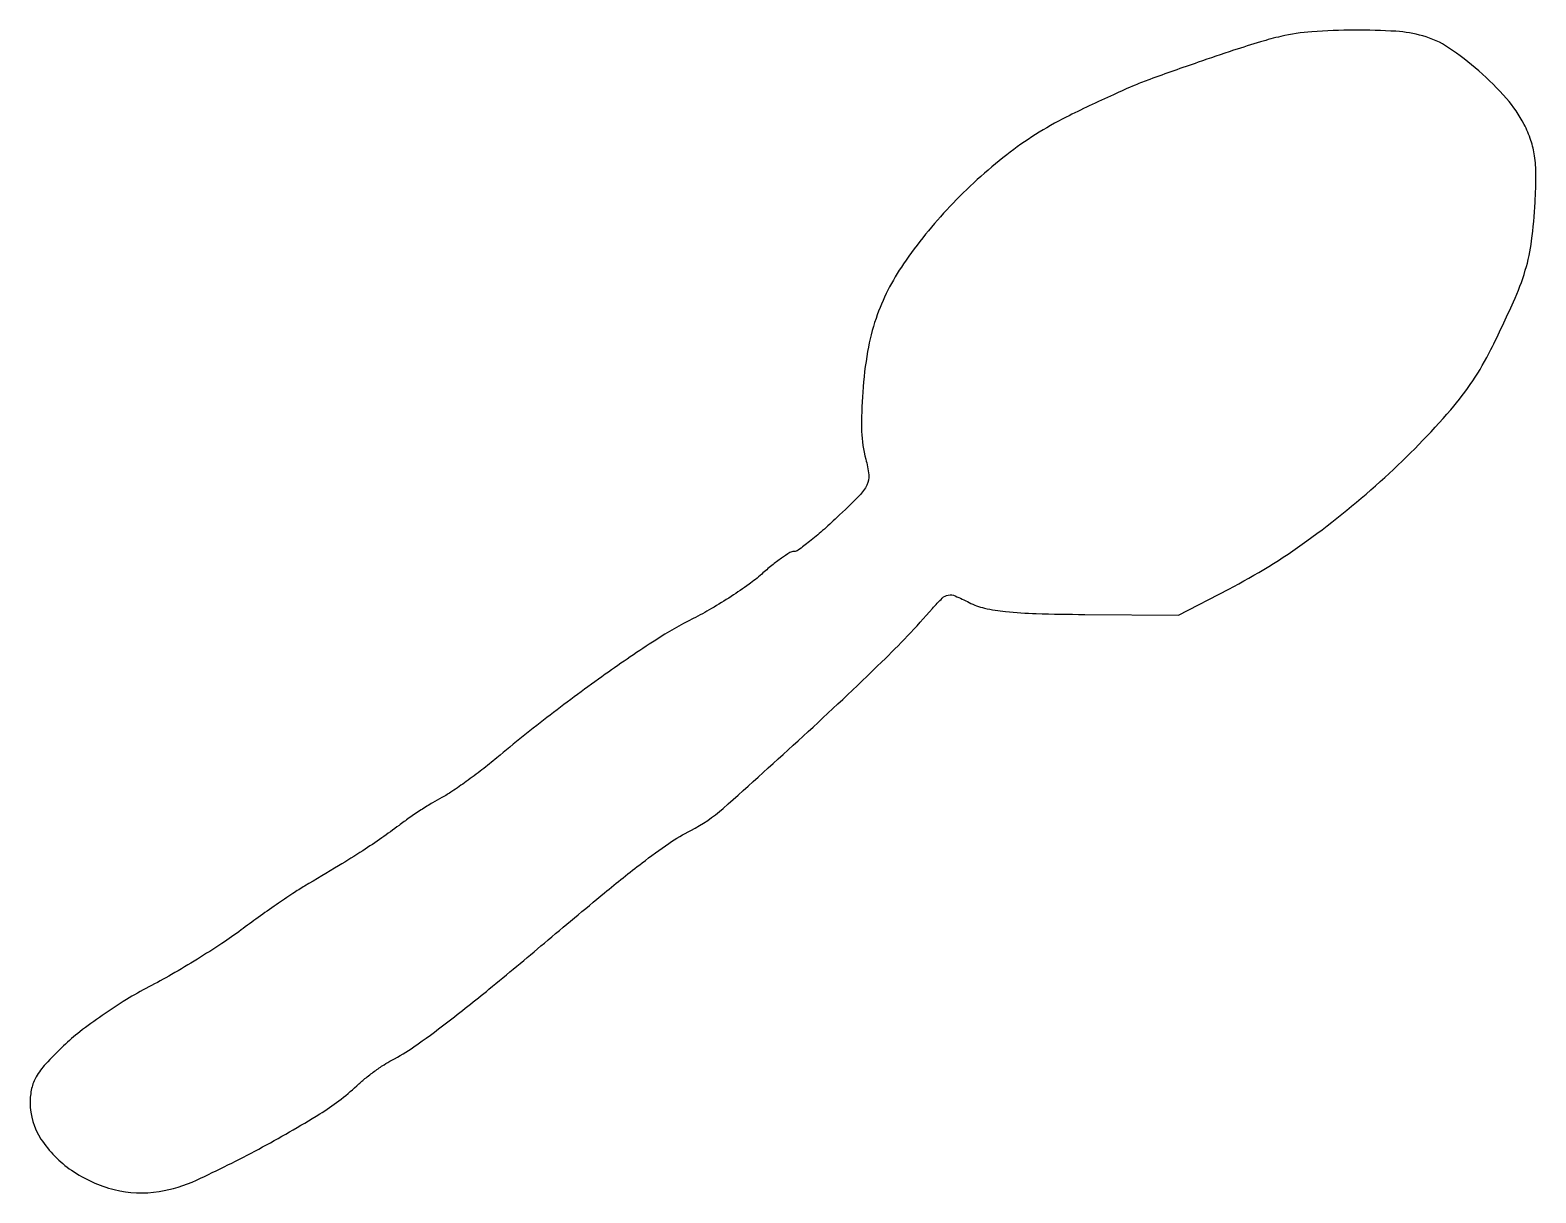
# Model space of a CAD drawing. Extents: x 0 to 225, y 0 to 174.
import ezdxf

# ---------------------------------------------------------------- set-up
doc = ezdxf.new("R2010")
doc.units = 0

msp = doc.modelspace()

# ---------------------------------------------------------------- linework, layer by layer
msp.add_lwpolyline([(186.788728, 172.923222, 0.014941), (183.764288, 172.11333, 0.006225), (179.732676, 170.848629, 0.00467), (174.421593, 169.054557, 0.001889), (167.21058, 166.512842, 0.015711), (165.01698, 165.65172, 0.004877), (161.775047, 164.222387, 0.004871), (158.180685, 162.553236, 0.005347), (154.730076, 160.864285, 0.049048), (145.837307, 155.240595, 0.037923), (137.347691, 147.524206, 0.038896), (130.428972, 138.959919, 0.067595), (126.323377, 130.812559, 0.041029), (125.06756, 125.889839, 0.023661), (124.332219, 119.814567, 0.023432), (124.177827, 113.941967, 0.06255), (124.784136, 109.804572, -0.04025), (125.239416, 107.437131, -0.142997), (124.973842, 105.930995, -0.081079), (123.849277, 104.357126, -0.007764), (120.464185, 101.054572, -0.009186), (118.339829, 99.118124, -0.013106), (116.37917, 97.48478, -0.009033), (114.702226, 96.209166, -0.159388), (114.062741, 96, 0.139165), (113.457254, 95.828146, 0.014587), (112.213841, 95.009442, 0.01718), (110.767344, 93.919344, 0.012961), (109.252881, 92.627888, -0.027376), (107.358483, 91.104502, -0.011956), (104.693034, 89.28637, -0.011791), (101.76345, 87.485678, -0.015424), (99, 85.987811, 0.027751), (93.421302, 82.783694, 0.010173), (85.899259, 77.668687, 0.009806), (77.669084, 71.577526, 0.009808), (69.684553, 65.168644, -0.009353), (67.479555, 63.395475, -0.008529), (65.141712, 61.64936, -0.008566), (62.999334, 60.160541, -0.027224), (61.5, 59.270431, 0.016086), (60.108188, 58.485527, 0.007834), (58.381127, 57.399563, 0.007762), (56.617758, 56.212458, 0.01112), (55.095327, 55.101787, -0.011133), (52.517737, 53.221436, -0.009077), (49.679216, 51.321574, -0.006784), (46.075547, 49.071722, -0.002591), (41, 46.033689, 0.013039), (39.249976, 44.93589, 0.004441), (36.765625, 43.253656, 0.004412), (34.053786, 41.3465, 0.005071), (31.5, 39.477128, -0.014617), (28.645136, 37.469926, -0.007611), (24.97679, 35.127229, -0.007562), (21.13531, 32.835011, -0.011442), (17.71886, 30.968669, 0.018703), (14.376447, 29.079255, 0.013208), (10.763827, 26.721047, 0.013355), (7.425702, 24.279784, 0.02722), (4.96886, 22.157021, 0.013813), (2.306473, 19.445022, 0.054559), (0.912749, 17.57128, 0.079281), (0.229334, 15.821198, 0.053567), (0, 13.686719, 0.146133), (1.620878, 8.259247, 0.097263), (6.192257, 3.585631, 0.089884), (12.565349, 0.714674, 0.100974), (19.275003, 0.427984, 0.069199), (24.864194, 2.136995, 0.014104), (34.143638, 6.770675, 0.015153), (43.255219, 12.00742, 0.049675), (48.77211, 16.211906, -0.017378), (49.999205, 17.278904, -0.01264), (51.433057, 18.381865, -0.012798), (52.84823, 19.360086, -0.0272), (54, 20.026969, 0.035906), (57.315393, 22.024396, 0.010101), (62.183669, 25.605465, 0.008097), (68.526693, 30.637069, 0.003512), (76.805586, 37.523406, -0.00226), (85.781024, 45.027249, -0.009015), (91.38512, 49.501757, -0.014567), (95.395707, 52.405256, -0.031186), (98.681796, 54.353395, 0.063086), (103.483432, 57.629885, 0.00456), (115.439925, 68.41467, 0.006873), (127.189822, 79.510705, 0.0209), (134.743621, 87.482658, -0.020465), (136.220811, 89.044338, -0.15362), (137.118694, 89.497514, -0.143741), (138.143242, 89.370887, -0.01719), (140.227964, 88.382115, 0.064175), (142.529776, 87.544299, 0.029552), (145.683276, 87.029514, 0.018719), (150.257416, 86.730419, 0.005126), (157.484342, 86.603137), (171.5, 86.5), (179, 90.386467, 0.037245), (190.665001, 97.579398, 0.028329), (202.310956, 107.067621, 0.028959), (212.165461, 117.177697, 0.063449), (218.150206, 126.155468, 0.009341), (221.520316, 133.266719, 0.033053), (223.288601, 137.996154, 0.040466), (224.232393, 142.406289, 0.019682), (224.753798, 148.146921, 0.011886), (224.867313, 152.281347, 0.036057), (224.675105, 155.086775, 0.047292), (224.123672, 157.389925, 0.035572), (223.107259, 159.789756, 0.062796), (220.485185, 163.645788, 0.032422), (216.345943, 167.768319, 0.032326), (211.812649, 171.242709, 0.078731), (208, 173.001243, 0.053536), (203.969435, 173.685041, 0.016192), (197.756985, 173.863405, 0.016696), (191.419871, 173.628404, 0.040349)], format="xyb", close=True)

doc.saveas('drawing.dxf')
